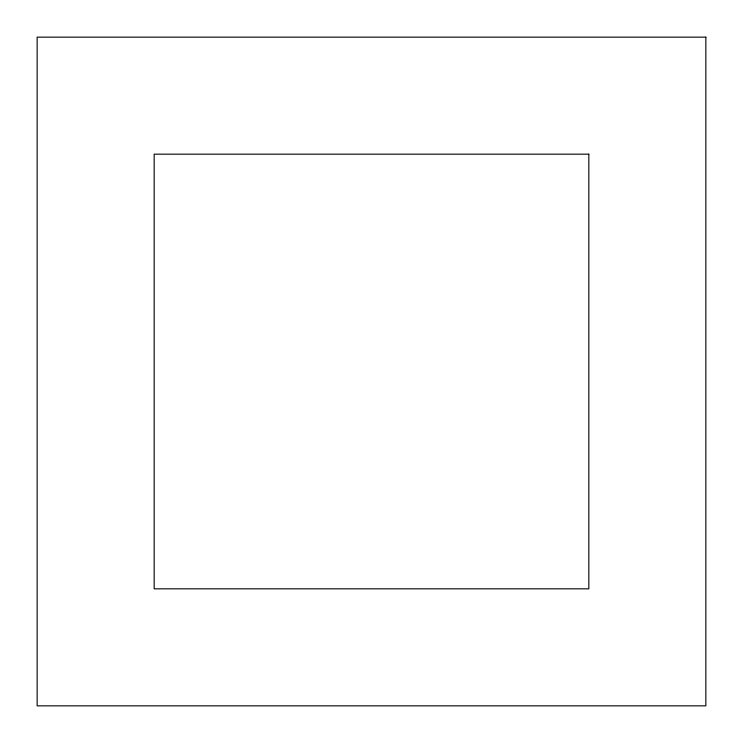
<?xml version="1.0" encoding="UTF-8"?>
<svg xmlns="http://www.w3.org/2000/svg" width="743" height="743" viewBox="0 0 743 743"><rect width="100%" height="100%" fill="white"/><g stroke="black" fill="none" stroke-linecap="round" stroke-linejoin="round"><path stroke-width="1.11" d="M705.85 37.15L37.15 37.15L37.15 705.85L705.85 705.85L705.85 37.15M588.827 154.172L154.172 154.172L154.172 588.827L588.827 588.827L588.827 154.172"/></g></svg>
